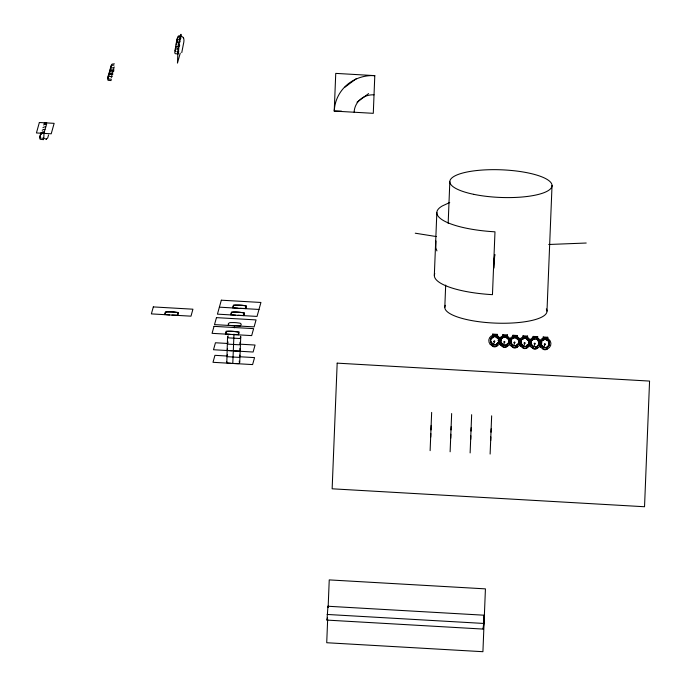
<?xml version="1.0" encoding="UTF-8"?>
<svg xmlns="http://www.w3.org/2000/svg" width="686" height="686" viewBox="0 0 686 686"><rect width="100%" height="100%" fill="white"/><g stroke="black" fill="none" stroke-linecap="round" stroke-linejoin="round"><path stroke-width="1.03" d="M180.752 36.787L180.692 36.307L179.518 41.426A69.029 4.245 -86.7 0 0 179.243 42.986L178.377 52.951L178.686 51.321M180.752 37.361L180.71 38.768M227.563 336.655L226.792 362.808A1.655 0.446 2.3 0 0 227.315 362.997L231.182 363.357M430.808 433.475L430.731 437.119M470.81 435.747L470.733 439.392M490.807 436.888L490.73 440.532M180.907 36.392L180.993 34.3L178.214 44.264L177.46 63.112L180.238 53.148M232.794 363.443L233.977 334.125M234.226 327.848L234.312 325.747M233.609 363.494L238.359 363.631A1.655 0.446 2.3 0 0 238.96 363.511L239.731 362.174L240.76 336.517M327.659 619.304L326.725 642.731L482.918 651.7L485.431 588.871L329.237 579.902L328.131 607.59M374.796 75.632L373.287 113.327L334.236 111.089L335.746 73.385L374.796 75.632L370.8 75.597A39.119 37.584 15.6 0 0 334.614 107.248L334.236 111.089L341.525 111.158M434.324 275.343L436.845 212.514M430.122 450.642L431.657 412.406M430.954 429.968L431.202 425.363M444.794 307.439L445.686 285.076M448.164 223.31L449.827 181.781M450.822 434.221L450.728 438.251M450.119 451.782L451.654 413.547M470.124 452.923L471.651 414.687M496.956 343.797C498.816 348.128 489.89 347.776 492.402 343.532M492.617 338.292L492.78 334.099L497.341 334.365L497.17 338.558M490.121 454.055L491.656 415.827M507.048 344.372C508.909 348.711 499.974 348.351 502.495 344.115M502.744 337.821L502.872 334.682L507.426 334.94L507.297 338.087M517.133 344.955C518.993 349.285 510.058 348.934 512.579 344.689M512.828 338.404L512.957 335.257L517.51 335.523L517.347 339.716M527.26 344.483C530.218 349.508 520.254 350.169 522.663 345.272M522.921 338.987L523.041 335.84L527.603 336.097L527.431 340.29M537.31 346.113C539.17 350.443 530.235 350.092 532.756 345.847M533.005 339.561L533.133 336.414L537.687 336.68L537.515 340.873M547.394 346.696C549.254 351.026 540.319 350.666 542.84 346.43M543.098 340.145L543.218 336.998L547.771 337.263L547.651 340.402M546.991 311.127L552.033 185.477M450.994 429.942L451.199 426.503M470.999 431.082L471.205 427.644M490.996 432.214L491.202 428.784M239.731 362.174L239.105 361.145M354.13 112.23L354.302 110.343A19.182 18.436 15.6 0 1 372.069 94.822L374.024 94.831M435.953 240.983L435.842 247.903L436.922 250.913M226.534 362.311L226.732 361.556M178.326 51.356L178.523 49.924M327.548 617.82L326.999 620.101L483.176 629.079L484.119 621.576A19.585 1.2 -86.7 0 0 484.213 619.338L484.179 615.205L483.176 629.079M492.78 334.099C492.951 335.737 496.647 335.746 497.341 334.365M502.872 334.682C503.035 336.32 506.731 336.329 507.426 334.94M512.957 335.257C513.119 336.895 516.824 336.903 517.51 335.523M523.041 335.84C523.212 337.478 526.908 337.486 527.603 336.097M533.133 336.414C533.296 338.052 536.992 338.061 537.687 336.68M543.218 336.998C543.389 338.635 547.085 338.644 547.771 337.263M179.861 42.138L180.135 40.963M181.764 52.616L183.436 43.99C184.019 41.614 184.8 37.293 181.687 36.435M46.657 124.115L44.033 132.724L43.733 138.881L43.973 138.246M48.569 134.962L47.677 138.015L46.459 138.949M111.304 77.432L114.219 66.962M164.666 314.66L165.472 311.778L174.51 312.036L178.489 312.524L177.683 315.406M225.368 334.099L226.174 331.209L230.29 331.192L239.191 331.964L238.385 334.845M230.728 314.908L231.525 312.027L235.65 312.001L244.542 312.773L243.736 315.654M232.674 307.928L233.48 305.047L242.518 305.304L246.497 305.793L245.691 308.683M493.671 344.14L494.46 341.328M503.756 344.715L504.544 341.911M513.848 345.298L514.663 342.357M523.933 345.873L524.756 342.94M534.025 346.456L534.84 343.523M544.109 347.03L544.933 344.098M497.496 343.755A3.224 1.887 -21.4 0 1 496.475 344.389L495.309 344.706A3.19 1.766 -3.3 0 0 496.107 344.569C499.983 343.446 499.562 337.383 495.626 336.697A3.19 2.89 13.2 0 1 496.407 337.015L496.775 337.195A3.224 2.855 46.9 0 1 497.736 337.984A3.224 2.753 76.4 0 1 498.456 338.97L498.602 339.364A3.19 2.53 -79.4 0 1 498.851 340.942A3.19 2.307 -58.6 0 1 498.465 342.477M498.499 342.425L498.302 342.794A3.224 2.109 -39.3 0 1 497.522 343.772M541.417 341.439L541.228 341.808A3.19 2.29 86.8 0 0 540.834 343.352L541.477 345.615L543.303 347.27A3.19 1.698 14.3 0 0 544.092 347.519L542.943 347.039A3.224 1.766 32.1 0 1 541.949 346.319A3.224 1.861 50 0 1 541.28 345.29L541.1 344.929A3.19 2.067 67.9 0 1 540.834 343.352L541.914 340.77L544.418 339.501M227.426 348.608L227.298 350.246A1.655 0.446 2.3 0 0 227.821 350.435L231.688 350.786M484.145 615.213L327.951 606.253L326.982 620.11M228.155 335.788L227.803 337.684A1.655 0.446 2.3 0 0 228.327 337.864L239.363 338.498A1.655 0.446 2.3 0 0 239.971 338.378L240.692 337.289L240.469 336.251M227.4 354.636L227.049 356.531A1.655 0.446 2.3 0 0 227.563 356.711L238.608 357.346A1.655 0.446 2.3 0 0 239.217 357.226L239.937 356.137L239.714 355.099M228.052 341.954L227.546 343.96A1.655 0.446 2.3 0 0 228.069 344.149L239.114 344.784A1.655 0.446 2.3 0 0 239.723 344.664L240.494 343.197L239.86 342.288M344.869 87.199L356.463 78.547M357.02 102.231L368.614 93.579M512.965 338.129L513.342 337.992A3.19 2.83 -20 0 1 514.148 337.795C509.672 338.035 509.501 345.032 513.831 345.77A3.19 1.698 14.3 0 1 513.051 345.521L512.674 345.332A3.224 1.766 32.1 0 1 511.687 344.578A3.224 1.861 50 0 1 511.019 343.549M449.724 202.533L442.547 205.834A62.786 16.979 2.3 0 0 494.983 231.817L492.462 294.663A62.786 16.979 2.3 0 1 434.787 273.585M493.98 336.603C489.941 336.886 489.187 342.88 492.865 344.381A3.19 1.698 14.3 0 0 494.057 344.706L494.486 344.724M177.34 315.097L178.12 313.631L177.485 312.73A3.421 0.926 2.3 0 0 176.662 312.439L173.378 311.984A19.585 5.299 2.3 0 0 171.063 311.847L167.29 311.898A3.421 0.926 2.3 0 0 166.329 312.087L165.223 312.893L165.172 314.402A1.655 0.446 2.3 0 0 165.695 314.582L169.562 314.943M493.165 336.835L492.788 336.963A3.224 2.727 -48.8 0 0 491.751 337.632A3.224 2.512 -72 0 0 490.987 338.55L490.79 338.91A3.19 2.29 86.8 0 0 490.396 340.453A3.19 2.067 67.9 0 0 490.662 342.04L490.824 342.391A3.224 1.861 50 0 0 491.536 343.403A3.224 1.766 32.1 0 0 492.488 344.183L494.066 344.689M543.604 339.733L543.226 339.862A3.224 2.727 -48.8 0 0 542.189 340.53A3.224 2.512 -72 0 0 541.426 341.448M531.89 345.718A3.224 1.861 50 0 1 531.196 344.706L531.015 344.355A3.19 2.067 67.9 0 1 530.75 342.768A3.19 2.29 86.8 0 1 531.135 341.225L531.333 340.865A3.224 2.512 -72 0 1 532.113 339.964A3.224 2.727 -48.8 0 1 533.133 339.278L533.519 339.15A3.19 2.83 -20 0 1 534.325 338.953L531.564 340.505A4.253 4.082 15.6 0 0 534.042 346.987C531.298 346.344 529.712 342.786 531.564 340.505A4.253 4.082 15.6 0 1 538.604 340.951A4.253 4.082 15.6 0 1 535.586 347.073L536.838 346.713A3.224 1.887 -21.4 0 0 537.841 346.07A3.224 2.109 -39.3 0 0 538.656 345.144L538.827 344.801A3.19 2.307 -58.6 0 0 539.205 343.257A3.19 2.53 -79.4 0 0 538.947 341.679L537.807 339.964L535.98 339.013A3.19 2.89 13.2 0 1 536.752 339.33L537.129 339.51M545.747 347.605C550.215 347.288 550.421 340.325 546.065 339.596M45.576 123L46.751 122.914M45.207 124.312L46.382 124.226M43.75 129.543L44.924 129.457M43.021 132.158L44.196 132.072M42.652 133.47L43.827 133.384M523.126 346.113L521.3 344.458A4.253 4.082 15.6 0 1 524.275 338.361C521.566 338.498 519.817 341.757 521.094 344.132M45.327 138.949L46.202 138.966M46.099 138.975L46.571 138.941M548.74 244.49L586.221 243.024M45.653 126.841L44.479 126.927A3.782 3.636 15.6 0 0 42.935 127.699M180.838 35.621L178.754 35.886A1.972 1.895 15.6 0 0 178.163 36.315L177.099 39.093A14.149 13.531 14.9 0 0 176.851 41.563L176.877 42.232M180.547 36.658L178.471 36.924A1.972 1.887 14.9 0 0 177.88 37.344L177.417 38.064A14.149 13.591 15.6 0 0 177.134 40.543M114.348 63.824L112.272 64.09A1.972 1.895 15.6 0 0 111.672 64.51L110.892 66.276A14.149 13.591 15.6 0 0 110.643 68.746L110.935 69.835L114.099 70.109M113.979 65.136L111.904 65.393A1.972 1.895 15.6 0 0 111.312 65.822L110.532 67.58A14.149 13.591 15.6 0 0 110.283 70.049L110.566 71.138L113.73 71.413M113.25 67.751L111.175 68.008A1.972 1.895 15.6 0 0 110.575 68.437L109.803 70.195A14.149 13.591 15.6 0 0 109.546 72.673L109.837 73.762L113.001 74.028M112.521 70.366L110.446 70.632A1.972 1.895 15.6 0 0 109.846 71.052L109.065 72.81A14.149 13.591 15.6 0 0 108.817 75.288L109.108 76.378L112.272 76.652M111.792 72.982L109.709 73.248A1.972 1.895 15.6 0 0 109.117 73.668L107.976 76.738A14.149 13.591 15.6 0 0 107.719 79.207L108.011 80.296L111.175 80.571M111.424 74.294L109.348 74.551A1.972 1.895 15.6 0 0 108.748 74.98L108.388 75.511A14.149 13.591 15.6 0 0 108.088 77.904L108.379 78.993L111.544 79.267M179.955 39.136L177.88 39.394A1.972 1.826 12.2 0 0 177.288 39.805L176.525 41.503A14.149 13.145 12.2 0 0 176.293 43.895M179.329 42.386L177.254 42.618A1.972 1.741 9.9 0 0 176.662 43.012L175.916 44.624A14.149 12.477 9.9 0 0 175.71 46.897M178.677 46.459L176.611 46.665A1.972 1.621 8.4 0 0 176.028 47.025L175.299 48.526A14.149 11.619 8.4 0 0 175.11 50.635L175.925 51.664M178.351 48.775L176.285 48.972A1.972 1.552 7.8 0 0 175.702 49.315L174.981 50.747A14.149 11.148 7.8 0 0 174.81 52.779L175.136 53.68L178.3 53.937M504.57 345.298C509.492 345.933 510.555 338.104 505.719 337.28A3.19 2.89 13.2 0 1 506.491 337.598L506.86 337.778A3.224 2.855 46.9 0 1 507.82 338.567A3.224 2.753 76.4 0 1 508.54 339.544L508.695 339.939A3.19 2.53 -79.4 0 1 508.943 341.517A3.19 2.307 -58.6 0 1 508.558 343.06L508.377 343.403A3.224 2.109 -39.3 0 1 507.606 344.346M239.989 308.348L244.739 308.486A1.655 0.446 2.3 0 0 245.348 308.366L246.12 306.899L245.494 305.999A3.421 0.926 2.3 0 0 244.662 305.707L241.378 305.261A19.585 5.299 2.3 0 0 239.071 305.116L235.298 305.167A3.421 0.926 2.3 0 0 234.338 305.356L233.231 306.162L233.171 307.671A1.655 0.446 2.3 0 0 233.694 307.851L237.965 308.237M238.042 315.328L242.793 315.466A1.655 0.446 2.3 0 0 243.393 315.346L244.173 313.879L243.539 312.979A3.421 0.926 2.3 0 0 242.715 312.687L239.431 312.233A19.585 5.299 2.3 0 0 237.116 312.096L233.351 312.147A3.421 0.926 2.3 0 0 232.391 312.336L231.276 313.142L231.225 314.651A1.655 0.446 2.3 0 0 231.748 314.831L235.615 315.191M171.98 315.08L176.731 315.217A1.655 0.446 2.3 0 0 177.34 315.097M235.118 325.799L239.868 325.936A1.655 0.446 2.3 0 0 240.477 325.816L241.249 324.349L240.623 323.44A3.421 0.926 2.3 0 0 239.791 323.149L236.507 322.703A19.585 5.299 2.3 0 0 234.2 322.566L230.427 322.609A3.421 0.926 2.3 0 0 229.467 322.806L228.361 323.603L228.301 325.113A1.655 0.446 2.3 0 0 228.824 325.301L233.094 325.679M232.683 334.519L237.433 334.657A1.655 0.446 2.3 0 0 238.042 334.536L238.814 333.07L238.188 332.17A3.421 0.926 2.3 0 0 237.356 331.87L234.072 331.424A19.585 5.299 2.3 0 0 231.765 331.287L227.992 331.338A3.421 0.926 2.3 0 0 227.032 331.527L225.926 332.333L225.865 333.833A1.655 0.446 2.3 0 0 226.389 334.022L230.256 334.382M234.106 350.923L238.857 351.06A1.655 0.446 2.3 0 0 239.465 350.94L240.22 349.731L239.808 348.694M178.917 45.173L179.749 45.216M178.6 51.836L177.117 51.75M43.938 138.358L41.915 138.229M43.578 139.661L40.328 139.301A0.926 0.892 15.6 0 1 40.037 139.069L39.685 137.732M219.374 307.165L258.982 309.446M497.933 340.359L501.08 340.539M508.437 340.959L511.593 341.139M518.95 341.559L521.051 341.679M528.4 342.108L531.556 342.288M538.913 342.708L542.06 342.889M492.316 345.633L492.891 345.658M496.304 345.855L496.878 345.89M502.409 346.207L502.975 346.241M506.397 346.439L506.963 346.473M516.198 347.005L517.047 347.047M522.586 347.365L523.152 347.399M526.565 347.596L527.14 347.63M532.67 347.948L533.236 347.982M536.083 348.145L537.224 348.205M546.459 348.737L547.317 348.788M226.912 343.42L215.447 342.768L213.5 349.74L253.108 352.021L255.055 345.041L239.423 344.14M227.452 356.051L214.941 355.331L212.994 362.311L252.602 364.583L254.549 357.603L239.954 356.771M327.102 614.45L483.296 623.42M415.262 233.206L436.313 236.559M525.896 338.438C528.52 338.961 530.055 342.28 528.554 344.561A3.224 2.109 -39.3 0 1 527.783 345.504L526.359 346.301A3.19 1.766 -3.3 0 1 525.57 346.473L526.762 346.104A3.224 1.887 -21.4 0 0 527.757 345.487L528.76 344.158A3.19 2.307 -58.6 0 0 529.112 342.683A3.19 2.53 -79.4 0 0 528.863 341.105L528.709 340.71A3.224 2.753 76.4 0 0 528.006 339.716A3.224 2.855 46.9 0 0 527.037 338.944L526.668 338.755M503.747 345.195C499.408 344.441 499.597 337.486 504.064 337.186A3.19 2.83 -20 0 0 503.258 337.418L502.872 337.546A3.224 2.727 -48.8 0 0 501.835 338.207A3.224 2.512 -72 0 0 501.08 339.133L500.874 339.493A3.19 2.29 86.8 0 0 500.488 341.036A3.19 2.067 67.9 0 0 500.746 342.614L500.917 342.974A3.224 1.861 50 0 0 501.62 343.986A3.224 1.766 32.1 0 0 502.581 344.766L502.949 344.955A3.19 1.698 14.3 0 0 503.747 345.204M40.826 138.049L40.697 137.989A0.926 0.892 15.6 0 1 40.405 137.757L40.045 136.428M176.508 44.907L176.285 43.895M175.873 47.806L175.702 46.897M177.28 41.537L177.125 40.543M327.985 606.235L328.088 607.342M518.633 340.102L515.803 337.855A3.19 2.89 13.2 0 1 516.575 338.172L516.952 338.352A3.224 2.855 46.9 0 1 517.913 339.141A3.224 2.753 76.4 0 1 518.625 340.127L518.822 343.223L516.275 345.718A3.19 1.766 -3.3 0 1 515.478 345.898L516.669 345.53A3.224 1.887 -21.4 0 0 517.673 344.912A3.224 2.109 -39.3 0 0 518.479 343.986L518.65 343.643A3.19 2.307 -58.6 0 0 519.028 342.1A3.19 2.53 -79.4 0 0 518.77 340.522L518.616 340.127M511.001 343.549L510.838 343.197A3.19 2.067 67.9 0 1 510.573 341.611A3.19 2.29 86.8 0 1 510.959 340.067L511.156 339.699A3.224 2.512 -72 0 1 511.936 338.807A3.224 2.727 -48.8 0 1 512.957 338.121M183.599 38.124L183.385 37.601M40.817 134.353L40.783 133.813M547.171 339.278A4.245 4.082 15.6 0 1 547.668 346.31M543.098 346.361A4.245 4.082 15.6 0 1 543.655 339.081M545.61 339.536A4.253 4.082 15.6 0 1 549.032 345.118A4.253 4.082 15.6 0 1 542.695 346.945A4.253 4.082 15.6 0 1 542.18 340.522A4.253 4.09 15.6 0 1 544.461 339.536M545.739 347.63A3.19 1.766 -3.3 0 0 546.545 347.468L546.922 347.296A3.224 1.887 -21.4 0 0 547.934 346.644A3.224 2.109 -39.3 0 0 548.74 345.718L548.929 345.324A3.19 2.307 -58.6 0 0 549.289 343.84A3.19 2.53 -79.4 0 0 549.032 342.263L548.886 341.868A3.224 2.753 76.4 0 0 548.183 340.873A3.224 2.855 46.9 0 0 547.214 340.102L546.836 339.913A3.19 2.89 13.2 0 0 546.065 339.613M543.604 339.733A3.19 2.83 -20 0 1 544.41 339.527M516.91 337.538A4.245 4.082 15.6 0 1 516.884 344.852M512.108 344.08A4.245 4.082 15.6 0 1 511.087 342.631M510.77 341.208A4.245 4.082 15.6 0 1 513.394 337.341M536.812 338.575A4.245 4.082 15.6 0 1 537.584 345.727M532.756 345.615A4.245 4.082 15.6 0 1 533.296 338.61M537.121 339.519A3.224 2.855 46.9 0 1 538.081 340.307A3.224 2.753 76.4 0 1 538.802 341.285L538.999 344.389L536.469 346.816A3.19 1.766 -3.3 0 1 535.655 347.056M534.008 346.936A3.19 1.698 14.3 0 1 533.219 346.687L532.851 346.49A3.224 1.766 32.1 0 1 531.864 345.735M526.436 337.881A4.245 4.082 15.6 0 1 526.419 345.65M522.423 344.861A4.245 4.082 15.6 0 1 523.77 337.821M526.668 338.755A3.19 2.89 13.2 0 0 525.888 338.455A4.253 4.082 15.6 0 1 528.331 344.895A4.253 4.082 15.6 0 1 521.266 344.483L520.94 343.712A3.19 2.067 67.9 0 1 520.665 342.194A3.19 2.29 86.8 0 1 521.051 340.65L521.249 340.282A3.224 2.512 -72 0 1 522.02 339.381A3.224 2.727 -48.8 0 1 523.049 338.695L523.427 338.567A3.19 2.83 -20 0 1 524.233 338.37M523.135 346.104A3.19 1.698 14.3 0 0 523.915 346.361L522.766 345.873A3.224 1.766 32.1 0 1 521.772 345.161A3.224 1.861 50 0 1 521.103 344.132M496.458 336.251A4.245 4.082 15.6 0 1 496.981 343.566M492.925 343.609A4.245 4.082 15.6 0 1 492.942 336.294M493.165 336.843A3.19 2.83 -20 0 1 493.971 336.637M506.551 336.835A4.245 4.082 15.6 0 1 506.525 344.389M503.01 344.192A4.245 4.082 15.6 0 1 503.31 336.757M507.58 344.329A3.224 1.887 -21.4 0 1 506.568 344.964L506.191 345.144A3.19 1.766 -3.3 0 1 504.553 345.367M40.8 133.813A5.582 5.368 15.6 0 1 40.894 132.758M42.206 130.314A3.782 3.636 15.6 0 1 43.741 129.5M40.2 136.411A4.682 4.502 15.6 0 1 42.901 131.909M43.63 125.049A4.682 4.502 15.6 0 1 45.096 124.063M39.839 137.723A4.682 4.502 15.6 0 1 42.541 133.221M43.998 123.746A4.682 4.502 15.6 0 1 45.465 122.751M179.08 46.305A63.987 3.927 -86.7 0 1 179.415 44.393M546.33 308.94A51.141 13.831 2.3 0 1 496.089 323.132A51.141 13.831 2.3 0 1 445.394 305.296M494.76 254.918L493.714 268.337L493.688 264.196A19.585 1.183 -86.7 0 1 493.774 261.958L494.709 254.455L494.76 254.918M493.869 341.379C495.266 343.189 494.975 339.441 493.869 341.336M503.953 341.954C505.368 343.729 504.999 340.17 503.961 341.877M514.046 342.537C515.606 344.278 514.92 340.573 514.046 342.537M524.13 343.12C525.656 344.861 525.09 341.216 524.13 343.077M534.214 343.695C535.809 345.392 535.063 341.834 534.231 343.617M544.307 344.278C545.679 346.087 545.43 342.365 544.307 344.235M337.178 363.143L332.144 488.801L644.531 506.74L649.565 381.082L337.178 363.143M39.359 122.494L36.435 132.955L51.218 133.804L54.143 123.343L39.359 122.494M153.321 306.916L151.374 313.896L190.982 316.169L192.929 309.197L153.321 306.916M214.023 326.356L212.068 333.336L251.676 335.608L253.623 328.628L214.023 326.356M216.459 317.635L214.504 324.615L254.112 326.888L256.058 319.908L216.459 317.635M221.329 300.194L217.428 314.145L257.036 316.418L260.929 302.466L221.329 300.194M540.671 347.253A5.874 5.651 15.6 0 0 550.626 345.512A5.874 5.651 15.6 0 0 543.912 338.018A5.874 5.651 15.6 0 0 540.671 347.253M530.587 346.67A5.874 5.651 15.6 0 0 540.542 344.929A5.874 5.651 15.6 0 0 533.819 337.443A5.874 5.651 15.6 0 0 530.587 346.67M510.41 345.512A5.874 5.651 15.6 0 0 520.365 343.772A5.874 5.651 15.6 0 0 513.651 336.286A5.874 5.651 15.6 0 0 510.41 345.512M501.569 343.943A4.245 4.082 15.6 0 0 508.746 342.631A4.245 4.082 15.6 0 0 503.85 337.255A4.245 4.082 15.6 0 0 501.569 343.943M511.636 344.518A4.253 4.082 15.6 0 0 518.83 343.214A4.253 4.082 15.6 0 0 513.934 337.821A4.253 4.082 15.6 0 0 511.636 344.518M520.503 346.096A5.874 5.651 15.6 0 0 530.45 344.355A5.874 5.651 15.6 0 0 523.735 336.86A5.874 5.651 15.6 0 0 520.503 346.096M500.326 344.938A5.874 5.651 15.6 0 0 510.273 343.197A5.874 5.651 15.6 0 0 503.558 335.703A5.874 5.651 15.6 0 0 500.326 344.938M490.241 344.355A5.874 5.651 15.6 0 0 500.188 342.614A5.874 5.651 15.6 0 0 493.474 335.12A5.874 5.651 15.6 0 0 490.241 344.355M491.476 343.36A4.245 4.082 15.6 0 0 498.653 342.057A4.245 4.082 15.6 0 0 493.766 336.68A4.245 4.082 15.6 0 0 491.476 343.36M473.829 194.352A51.141 13.831 2.3 0 0 551.998 186.017A51.141 13.831 2.3 0 0 476.959 170.514A51.141 13.831 2.3 0 0 473.829 194.352"/></g></svg>
